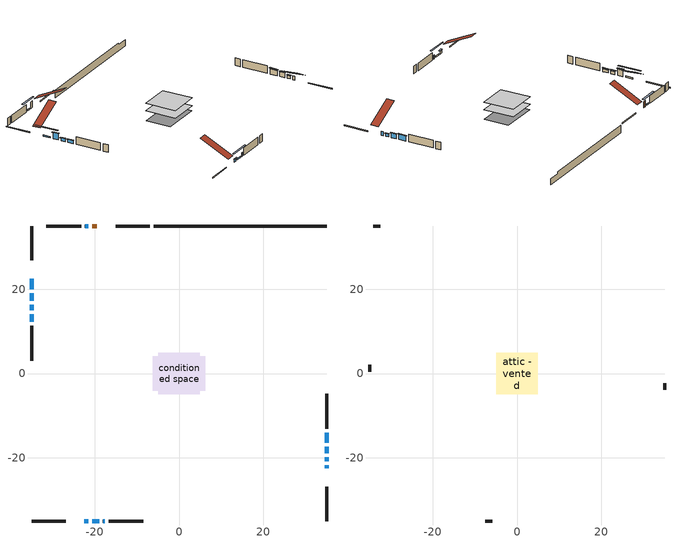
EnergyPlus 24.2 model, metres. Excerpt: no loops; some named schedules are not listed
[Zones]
conditioned space
 floor adiabatic (AdiabaticFloorConstruction): -4.95,-4.95 -4.95,4.95 4.95,4.95 4.95,-4.95 z0.61
 floor foundation (Slab1 construction): -6.19,-4.04 -6.19,4.04 6.19,4.04 6.19,-4.04 z-1.83
 wall outside (RimJoist1 construction): -6.89,34.98 -14.98,34.98 / -34.98,-34.98 -26.9,-34.98 / -34.98,34.98 -34.98,26.9 / 34.98,-34.98 34.98,-26.9 z0.61:0.91
 wall outside (AdiabaticWallConstruction 1): -19.45,34.98 -20.55,34.98 z0.61:2.64
 wall outside (AdiabaticWallConstruction): 34.98,-22.42 34.98,-21.71 / -18.03,-34.98 -17.63,-34.98 z0.61:1.83; -22.42,-34.98 -21.51,-34.98 / 34.98,-20.78 34.98,-19.87 / -34.98,16.3 -34.98,14.98 / -34.98,14.05 -34.98,12.22 z0.61:1.53; -21.48,34.98 -22.29,34.98 / -34.98,22.42 -34.98,19.98 / -20.58,-34.98 -18.95,-34.98 z0.61:1.07; -34.98,19.05 -34.98,17.22 z0.61:2.64; 34.98,-18.94 34.98,-17.36 z0.61:2.11; 34.98,-16.43 34.98,-14.02 z0.61:2.31
 wall outside (Wall1 construction): -23.22,34.98 -31.49,34.98 / -16.71,-34.98 -8.43,-34.98 / -34.98,11.29 -34.98,3.02 / 34.98,-13.09 34.98,-4.82 z0.61:3.05
 wall foundation (FoundationWall1 construction): -5.96,34.98,-1.83 -5.96,34.98,0.61 30.89,34.98,0.61 30.89,34.98,0.07 34.98,34.98,0.07 34.98,34.98,-1.83
 window (WindowConstruction 7): 34.98,-22.42 34.98,-21.71 z0.61:1.83
 window (WindowConstruction 6): -22.42,-34.98 -21.51,-34.98 z0.61:1.52
 window (WindowConstruction 9): -21.48,34.98 -22.29,34.98 z0.61:1.07
 window (WindowConstruction 10): -34.98,22.42 -34.98,19.98 z0.61:1.07
 window (WindowConstruction 11): -20.58,-34.98 -18.95,-34.98 z0.61:1.07
 window (WindowConstruction 8): -18.02,-34.98 -17.63,-34.98 z0.61:1.83
 window (WindowConstruction): -34.98,19.05 -34.98,17.23 z0.61:2.64
 window (WindowConstruction 1): 34.98,-20.78 34.98,-19.87 z0.61:1.52
 window (WindowConstruction 2): 34.98,-18.94 34.98,-17.36 z0.61:2.11
 window (WindowConstruction 3): 34.98,-16.43 34.98,-14.02 z0.61:2.31
 window (WindowConstruction 4): -34.98,16.3 -34.98,14.98 z0.61:1.52
 window (WindowConstruction 5): -34.98,14.05 -34.98,12.22 z0.61:1.52
 door (Door): -19.45,34.98 -20.55,34.98 z0.61:2.64
 ceiling adiabatic (AdiabaticFloorConstruction): 4.95,-4.95 4.95,4.95 -4.95,4.95 -4.95,-4.95 z0.61
attic - vented
 floor to conditioned space (Floor1 construction Reversed): -4.95,-4.95 -4.95,4.95 4.95,4.95 4.95,-4.95 z3.05
 wall outside (Wall2 construction): -32.42,34.98 -34.05,34.98 / -7.51,-34.98 -5.87,-34.98 / -34.98,2.09 -34.98,0.46 / 34.98,-3.89 34.98,-2.26 z0.61:3.05
 roof outside (Roof1 construction): -18.52,34.98,3.05 -18.52,25.62,7.73 -15.91,25.62,7.73 -15.91,34.98,3.05; -23.35,-34.98,3.05 -23.35,-25.62,7.73 -25.97,-25.62,7.73 -25.97,-34.98,3.05; -34.98,23.35,3.05 -25.62,23.35,7.73 -25.62,25.97,7.73 -34.98,25.97,3.05; 34.98,-23.35,3.05 25.62,-23.35,7.73 25.62,-25.97,7.73 34.98,-25.97,3.05
shading: -21.31,-34.98 -22.62,-34.98 -22.62,-35.39 -21.31,-35.39 z1.73; -24.93,34.98 -18.84,34.98 -18.84,35.39 -24.93,35.39 z3.71; -34.98,17.34 -34.98,25.06 -35.39,25.06 -35.39,17.34 z3.71; -16.31,-34.98 -23.22,-34.98 -23.22,-35.39 -16.31,-35.39 z3.71; -34.98,17.02 -34.98,19.26 -35.39,19.26 -35.39,17.02 z2.84; 34.98,-19.67 34.98,-20.98 35.39,-20.98 35.39,-19.67 z1.73; 34.98,-17.16 34.98,-19.14 35.39,-19.14 35.39,-17.16 z2.31; 34.98,-13.82 34.98,-16.63 35.39,-16.63 35.39,-13.82 z2.51; -34.98,14.78 -34.98,16.5 -35.39,16.5 -35.39,14.78 z1.73; -34.98,12.02 -34.98,14.25 -35.39,14.25 -35.39,12.02 z1.73
[Building]
Building 1: Terrain=Suburbs
[Site:Location]
Quebec Intl AP_QC: Latitude {deg}=46.8; Longitude {deg}=-71.38; Time Zone {hr}=-5; Elevation {m}=74; Keep Site Location Information=Yes
[Site:GroundTemperature:Shallow]
0.0108218, -2.24938, -2.43038, -1.3578, 2.94801, 7.23376, 10.9493, 13.303, 13.5029, 11.5886, 7.96783, 3.81355
[Site:WaterMainsTemperature]
Calculation Method=Schedule; Temperature Schedule=mains temperature schedule
[Material] Roughness=Rough; Thermal Absorptance=0.9
Name | Thickness {m} | Conductivity {W/m-K} | Density {kg/m3} | Specific Heat {J/kg-K} | Solar Absorptance | Visible Absorptance
asphalt or fiberglass shingles | 0.00635 | 0.162714 | 1121.4 | 1465.45 | 0.4 | 0.4
ceiling loosefill ins | 0.0846667 | 0.0480833 | 16.02 | 1046.75 | 0.7 | 0.7
ceiling stud and cavity | 0.1397 | 0.0845812 | 65.682 | 1177.47 | 0.7 | 0.7
concrete 4.0 in. | 0.1016 | 1.803125 | 2242.8 | 837.4 | 0.7 | 0.7
concrete 8.0 in. | 0.2032 | 1.803125 | 2242.8 | 837.4 | 0.7 | 0.7
door material | 0.04445 | 0.053851 | 512.64 | 1214.23 | 0.7 | 0.7
exterior vertical ins | 0.0204263 | 0.029427 | 32.04 | 1214.23 | 0.7 | 0.7
floor covering | 0.0127 | 0.0433444 | 54.468 | 1339.84 | 0.6 | 0.6
floor rigid ins; wall rigid ins | 0.512978 | 0.029427 | 32.04 | 1214.23 | 0.7 | 0.7
floor stud and cavity | 0.1397 | 1.75129 | 37.0049 | 1207.88 | 0.7 | 0.7
furniture material conditioned space 1 | 0.1524 | 0.115458 | 640.8 | 1214.23 | 0.6 | 0.6
gypsum board | 0.0127 | 0.160291 | 801 | 837.4 | 0.6 | 0.6
gypsum board 1 | 0.0127 | 0.160291 | 801 | 837.4 | 0.7 | 0.7
osb sheathing 0.5 in. | 0.0127 | 0.115458 | 512.64 | 1214.23 | 0.7 | 0.7
osb sheathing 0.75 in. | 0.01905 | 0.115458 | 512.64 | 1214.23 | 0.7 | 0.7
osb sheathing 2.0 in. | 0.0508 | 0.115458 | 512.64 | 1214.23 | 0.7 | 0.7
rim joist rigid ins | 0.051816 | 0.029427 | 32.04 | 1214.23 | 0.7 | 0.7
rim joist stud and cavity | 0.0508 | 0.275866 | 125.044 | 1163.47 | 0.6 | 0.6
wall stud and cavity | 0.1397 | 0.0738717 | 139.0536 | 1170.24 | 0.7 | 0.7
wall stud and cavity 1 | 0.0889 | 6.9971 | 50.32683 | 1063.81 | 0.6 | 0.6
wall stud and cavity 2 | 0.0889 | 0.380278 | 52.3479 | 1209.89 | 0.7 | 0.7
wall stud and cavity 3 | 0.0889 | 0.391764 | 83.0341 | 1211.67 | 0.7 | 0.7
wood siding | 0.0254 | 0.102417 | 544.68 | 1172.36 | 0.4 | 0.4
wood siding 1 | 0.00254 | 0.102417 | 544.68 | 1172.36 | 0.4 | 0.4
wood siding 2; wood siding 3; wood siding 4 | 0.0254 | 0.102417 | 544.68 | 1172.36 | 0.7 | 0.7
[WindowMaterial:SimpleGlazingSystem]
Name | U-Factor {W/m2-K} | Solar Heat Gain Coefficient
WindowMaterial | 2.82821 | 0.59
WindowMaterial 1 | 2.77711 | 0.55
WindowMaterial 2 | 2.790737 | 0.63
WindowMaterial 3 | 2.79528 | 0.66
WindowMaterial 4 | 2.78222 | 0.58
WindowMaterial 5 | 6.70685 | 0.75
WindowMaterial 6 | 2.992306 | 0.59
WindowMaterial 7 | 2.75724 | 0.45
[Construction]
AdiabaticFloorConstruction: floor stud and cavity, floor rigid ins, osb sheathing 0.75 in., floor covering
AdiabaticWallConstruction: wood siding 3, wall rigid ins, wall stud and cavity 2, gypsum board
AdiabaticWallConstruction 1: wood siding 4, wall rigid ins, wall stud and cavity 2, gypsum board
Door: door material
Floor1 construction Reversed: gypsum board, ceiling stud and cavity, ceiling loosefill ins
FoundationWall1 construction: concrete 8.0 in., gypsum board 1
furniture construction conditioned space 1: furniture material conditioned space 1
PartitionWallConstruction: gypsum board, wall stud and cavity 3, gypsum board
RimJoist1 construction: wood siding 2, rim joist rigid ins, osb sheathing 2.0 in., rim joist stud and cavity
Roof1 construction: asphalt or fiberglass shingles
Slab1 construction: concrete 4.0 in.
Wall1 construction: wood siding, osb sheathing 0.5 in., wall stud and cavity, gypsum board
Wall2 construction: wood siding 1, wall stud and cavity 1
WindowConstruction: WindowMaterial
WindowConstruction 1; WindowConstruction 5; WindowConstruction 6: WindowMaterial 1
WindowConstruction 10; WindowConstruction 11; WindowConstruction 9: WindowMaterial 7
WindowConstruction 2: WindowMaterial 2
WindowConstruction 3: WindowMaterial 3
WindowConstruction 4: WindowMaterial 4
WindowConstruction 7: WindowMaterial 5
WindowConstruction 8: WindowMaterial 6
[Zone] Multiplier=1; Part of Total Floor Area=Yes
Name | Volume {m3}
attic - vented | 72.3218
conditioned space | 503.8
[Space]
Name | Zone | Volume {m3}
attic - vented 1 | attic - vented | 72.3218
conditioned space 1 | conditioned space | 503.8
[ZoneInfiltration:EffectiveLeakageArea]
infil attic - vented 1: Zone or Space=attic - vented 1; Schedule=Always On Discrete; Effective Air Leakage Area {cm2}=3618.83; Stack Coefficient=0.0004951; Wind Coefficient=1.50337e-05
[ZoneMixing]
whole house fan mix: Zone or Space=attic - vented; Schedule=Always On Continuous; Design Flow Rate Calculation Method=Flow/Zone; Design Flow Rate {m3/s}=0; Source Zone or Space=conditioned space
[SurfaceProperty:ExposedFoundationPerimeter]
Slab1: Exposed Perimeter Calculation Method=TotalExposedPerimeter; Total Exposed Perimeter {m}=40.946
[InternalMass] Zone or ZoneList=conditioned space; Space or SpaceList=conditioned space 1
Name | Construction | Surface Area {m2}
furniture mass conditioned space 1 | furniture construction conditioned space 1 | 79.3199
partition wall mass | PartitionWallConstruction | 198.3
[Lights]
interior lighting: Zone or ZoneList or Space or SpaceList=conditioned space 1; Schedule=interior lighting schedule; Design Level Calculation Method=LightingLevel; Lighting Level {W}=343.2; Return Air Fraction=0; Fraction Radiant=0.6; Fraction Visible=0.2; Fraction Replaceable=1
[People]
occupants: Zone or ZoneList or Space or SpaceList=conditioned space 1; Number of People Schedule=occupants schedule; Number of People Calculation Method=People; Number of People=3; Fraction Radiant=0.314171; Sensible Heat Fraction=0.56303; Activity Level Schedule=occupants activity schedule; Carbon Dioxide Generation Rate {m3/s-W}=0; Enable ASHRAE 55 Comfort Warnings=No; Mean Radiant Temperature Calculation Type=EnclosureAveraged
[ElectricEquipment] Zone or ZoneList or Space or SpaceList=conditioned space 1; Design Level Calculation Method=EquipmentLevel
Name | Schedule | Design Level {W} | Fraction Latent | Fraction Radiant | Fraction Lost
clothes dryer | clothes dryer schedule | 140.772 | 0.015 | 0.081 | 0.85
clothes washer | clothes washer schedule | 32.1985 | 0.03 | 0.162 | 0.7
cooking range | cooking range schedule | 215.147 | 0.08 | 0.432 | 0.2
dishwasher | dishwasher schedule | 66.8632 | 0.3 | 0.18 | 0.4
fridge | fridge schedule | 72.9452 | 0 | 0.6 | 0
mech vent house fan | mech vent house fan schedule | 6.33333 | 0 | 0 | 1
mech vent house fan cfis | mech vent house fan cfis schedule | 0 | 0 | 0 | 0
mech vent range fan 0 | mech vent range fan 0 schedule | 57 | 0 | 0 | 1
misc plug loads | misc plug loads schedule | 494.7 | 0.045 | 0.513 | 0.1
whole house fan | Always On Discrete | 0 | 0 | 0 | 1
[OtherEquipment] Zone or ZoneList or Space or SpaceList=conditioned space 1; Design Level Calculation Method=EquipmentLevel
Name | Fuel Type | Schedule | Design Level {W} | Fraction Latent | Fraction Radiant | Fraction Lost
clothes dryer 1 | Electricity | clothes dryer schedule | 0 | 0.015 | 0.081 | 0.85
cooking range 1 | Electricity | cooking range schedule | 0 | 0.08 | 0.432 | 0.2
general water use latent | None | general water use schedule | 62.594 | 1 | 0 | 0
general water use sensible | None | general water use schedule | -61.6891 | 0 | 0.6 | 0
mech vent house fan latent load | None | Always On Discrete | 0 | 1 | 0 | 0
mech vent house fan sensible load | None | Always On Discrete | 0 | 0 | 0 | 0
water heater energy adjustment1 | Electricity | Always On Discrete | 0.01 | 0 | 0 | 1
[ZoneInfiltration:DesignFlowRate] Zone or ZoneList or Space or SpaceList=conditioned space 1; Schedule=Always On Discrete; Design Flow Rate Calculation Method=Flow/Zone; Design Flow Rate {m3/s}=0
infil flow; natural vent flow; whole house fan flow
[AvailabilityManager:Scheduled]
furnace airloop Availability Manager: Schedule=Always On Discrete
[Foundation:Kiva]
Foundation Kiva 1: Initial Indoor Air Temperature {C}=18; Wall Height Above Grade {m}=0.609996; Wall Depth Below Slab {m}=0.2032; Custom Block Material Name 1=exterior vertical ins; Custom Block Depth 1 {m}=2.43998; Custom Block X Position 1 {m}=0.2159; Custom Block Z Position 1 {m}=0
[Foundation:Kiva:Settings]
Soil Conductivity {W/m-K}=0.849921; Soil Density {kg/m3}=1842.3; Soil Specific Heat {J/kg-K}=418.7; Ground Solar Absorptivity=0.9; Ground Thermal Absorptivity=0.9; Ground Surface Roughness {m}=0.03; Far-Field Width {m}=40; Deep-Ground Boundary Condition=ZeroFlux; Deep-Ground Depth {m}=40; Minimum Cell Dimension {m}=0.2; Maximum Cell Growth Coefficient=3; Simulation Timestep=Timestep
[Exterior:Lights]
exterior lighting: Schedule=exterior lighting schedule; Design Level {W}=75.6
[EnergyManagementSystem:GlobalVariable]
furnace_airloop_Fan_RTF
infil_program_Qfan
infil_program_Qinf
natural_vent_program_Qnv
natural_vent_program_Qwhf
[EnergyManagementSystem:Sensor]
Name | Output:Variable or Output:Meter Index Key | Output:Variable or Output:Meter
airflow_gain | infil flow | Infiltration Sensible Heat Gain Energy
airflow_gain_1 | natural vent flow | Infiltration Sensible Heat Gain Energy
airflow_gain_2 | whole house fan flow | Infiltration Sensible Heat Gain Energy
airflow_loss | infil flow | Infiltration Sensible Heat Loss Energy
airflow_loss_1 | natural vent flow | Infiltration Sensible Heat Loss Energy
airflow_loss_2 | whole house fan flow | Infiltration Sensible Heat Loss Energy
clg_load_cond |  | Cooling:EnergyTransfer:Zone:CONDITIONED SPACE
clg_sp_s; clg_sp_s_1 | cooling setpoint | Schedule Value
clothes_dryer_exhaust_0_sch_s | clothes dryer exhaust 0 schedule | Schedule Value
cool_season | cooling season schedule | Schedule Value
htg_load_cond |  | Heating:EnergyTransfer:Zone:CONDITIONED SPACE
htg_sp_s; htg_sp_s_1 | heating setpoint | Schedule Value
ig_ee_conv | clothes dryer | Electric Equipment Convective Heating Energy
ig_ee_conv_2 | cooking range | Electric Equipment Convective Heating Energy
ig_ee_conv_4 | fridge | Electric Equipment Convective Heating Energy
ig_ee_conv_5 | misc plug loads | Electric Equipment Convective Heating Energy
ig_ee_conv_6 | whole house fan | Electric Equipment Convective Heating Energy
ig_ee_rad | clothes dryer | Electric Equipment Radiant Heating Energy
ig_ee_rad_2 | cooking range | Electric Equipment Radiant Heating Energy
ig_ee_rad_4 | fridge | Electric Equipment Radiant Heating Energy
ig_ee_rad_5 | misc plug loads | Electric Equipment Radiant Heating Energy
ig_ee_rad_6 | whole house fan | Electric Equipment Radiant Heating Energy
ig_lgt_conv | interior lighting | Lights Convective Heating Energy
ig_lgt_rad | interior lighting | Lights Radiant Heating Energy
ig_lgt_vis | interior lighting | Lights Visible Radiation Heating Energy
ig_oe_conv | clothes dryer 1 | Other Equipment Convective Heating Energy
ig_oe_conv_1 | cooking range 1 | Other Equipment Convective Heating Energy
ig_oe_conv_2 | general water use latent | Other Equipment Convective Heating Energy
ig_oe_conv_3 | general water use sensible | Other Equipment Convective Heating Energy
ig_oe_conv_4 | water heater energy adjustment1 | Other Equipment Convective Heating Energy
ig_oe_rad | clothes dryer 1 | Other Equipment Radiant Heating Energy
ig_oe_rad_1 | cooking range 1 | Other Equipment Radiant Heating Energy
ig_oe_rad_2 | general water use latent | Other Equipment Radiant Heating Energy
ig_oe_rad_3 | general water use sensible | Other Equipment Radiant Heating Energy
ig_oe_rad_4 | water heater energy adjustment1 | Other Equipment Radiant Heating Energy
ig_ppl_conv | occupants | People Convective Heating Energy
ig_ppl_rad | occupants | People Radiant Heating Energy
im_conv | furniture mass conditioned space 1 | Surface Inside Face Convection Heat Gain Energy
im_conv_1 | partition wall mass | Surface Inside Face Convection Heat Gain Energy
im_ig | furniture mass conditioned space 1 | Surface Inside Face Internal Gains Radiation Heat Gain Energy
im_ig_1 | partition wall mass | Surface Inside Face Internal Gains Radiation Heat Gain Energy
im_lgt | furniture mass conditioned space 1 | Surface Inside Face Lights Radiation Heat Gain Energy
im_lgt_1 | partition wall mass | Surface Inside Face Lights Radiation Heat Gain Energy
im_sol | furniture mass conditioned space 1 | Surface Inside Face Solar Radiation Heat Gain Energy
im_sol_1 | partition wall mass | Surface Inside Face Solar Radiation Heat Gain Energy
im_surf | furniture mass conditioned space 1 | Surface Inside Face Net Surface Thermal Radiation Heat Gain Energy
im_surf_1 | partition wall mass | Surface Inside Face Net Surface Thermal Radiation Heat Gain Energy
mech_vent_range_fan_0_sch_s | mech vent range fan 0 schedule | Schedule Value
mv_conv | mech vent house fan | Electric Equipment Convective Heating Energy
mv_conv_1 | mech vent house fan cfis | Electric Equipment Convective Heating Energy
mv_conv_2 | mech vent range fan 0 | Electric Equipment Convective Heating Energy
mv_conv_3 | mech vent house fan latent load | Other Equipment Convective Heating Energy
mv_conv_4 | mech vent house fan sensible load | Other Equipment Convective Heating Energy
mv_rad | mech vent house fan | Electric Equipment Radiant Heating Energy
mv_rad_1 | mech vent house fan cfis | Electric Equipment Radiant Heating Energy
mv_rad_2 | mech vent range fan 0 | Electric Equipment Radiant Heating Energy
mv_rad_3 | mech vent house fan latent load | Other Equipment Radiant Heating Energy
mv_rad_4 | mech vent house fan sensible load | Other Equipment Radiant Heating Energy
natural_vent_s | natural vent schedule | Schedule Value
out_pb_s |  | Site Outdoor Air Barometric Pressure
out_wt_s |  | Site Outdoor Air Humidity Ratio
site_vw_s |  | Site Wind Speed
ss_back_out | Window1 | Surface Window Shortwave from Zone Back Out Window Heat Transfer Rate
ss_back_out_1 | Window10 | Surface Window Shortwave from Zone Back Out Window Heat Transfer Rate
ss_back_out_10 | Window7 | Surface Window Shortwave from Zone Back Out Window Heat Transfer Rate
ss_back_out_11 | Window8 | Surface Window Shortwave from Zone Back Out Window Heat Transfer Rate
ss_back_out_2 | Window11 | Surface Window Shortwave from Zone Back Out Window Heat Transfer Rate
ss_back_out_3 | Window12 | Surface Window Shortwave from Zone Back Out Window Heat Transfer Rate
ss_back_out_4 | Window15 | Surface Window Shortwave from Zone Back Out Window Heat Transfer Rate
ss_back_out_5 | Window2 | Surface Window Shortwave from Zone Back Out Window Heat Transfer Rate
ss_back_out_6 | Window3 | Surface Window Shortwave from Zone Back Out Window Heat Transfer Rate
ss_back_out_7 | Window4 | Surface Window Shortwave from Zone Back Out Window Heat Transfer Rate
ss_back_out_8 | Window5 | Surface Window Shortwave from Zone Back Out Window Heat Transfer Rate
ss_back_out_9 | Window6 | Surface Window Shortwave from Zone Back Out Window Heat Transfer Rate
ss_conv | Door1 | Surface Inside Face Convection Heat Gain Energy
ss_conv_1 | Window1 | Surface Inside Face Convection Heat Gain Energy
ss_conv_10 | Window6 | Surface Inside Face Convection Heat Gain Energy
ss_conv_11 | Window7 | Surface Inside Face Convection Heat Gain Energy
ss_conv_12 | Window8 | Surface Inside Face Convection Heat Gain Energy
ss_conv_2 | Window10 | Surface Inside Face Convection Heat Gain Energy
ss_conv_3 | Window11 | Surface Inside Face Convection Heat Gain Energy
ss_conv_4 | Window12 | Surface Inside Face Convection Heat Gain Energy
ss_conv_5 | Window15 | Surface Inside Face Convection Heat Gain Energy
ss_conv_6 | Window2 | Surface Inside Face Convection Heat Gain Energy
ss_conv_7 | Window3 | Surface Inside Face Convection Heat Gain Energy
ss_conv_8 | Window4 | Surface Inside Face Convection Heat Gain Energy
ss_conv_9 | Window5 | Surface Inside Face Convection Heat Gain Energy
ss_ig | Door1 | Surface Inside Face Internal Gains Radiation Heat Gain Energy
ss_ig_1 | Window1 | Surface Inside Face Internal Gains Radiation Heat Gain Energy
ss_ig_10 | Window6 | Surface Inside Face Internal Gains Radiation Heat Gain Energy
ss_ig_11 | Window7 | Surface Inside Face Internal Gains Radiation Heat Gain Energy
ss_ig_12 | Window8 | Surface Inside Face Internal Gains Radiation Heat Gain Energy
ss_ig_2 | Window10 | Surface Inside Face Internal Gains Radiation Heat Gain Energy
ss_ig_3 | Window11 | Surface Inside Face Internal Gains Radiation Heat Gain Energy
ss_ig_4 | Window12 | Surface Inside Face Internal Gains Radiation Heat Gain Energy
ss_ig_5 | Window15 | Surface Inside Face Internal Gains Radiation Heat Gain Energy
ss_ig_6 | Window2 | Surface Inside Face Internal Gains Radiation Heat Gain Energy
ss_ig_7 | Window3 | Surface Inside Face Internal Gains Radiation Heat Gain Energy
ss_ig_8 | Window4 | Surface Inside Face Internal Gains Radiation Heat Gain Energy
ss_ig_9 | Window5 | Surface Inside Face Internal Gains Radiation Heat Gain Energy
ss_lgt | Door1 | Surface Inside Face Lights Radiation Heat Gain Energy
ss_sol | Door1 | Surface Inside Face Solar Radiation Heat Gain Energy
ss_surf | Door1 | Surface Inside Face Net Surface Thermal Radiation Heat Gain Energy
ss_surf_1 | Window1 | Surface Inside Face Net Surface Thermal Radiation Heat Gain Energy
ss_surf_10 | Window6 | Surface Inside Face Net Surface Thermal Radiation Heat Gain Energy
ss_surf_11 | Window7 | Surface Inside Face Net Surface Thermal Radiation Heat Gain Energy
ss_surf_12 | Window8 | Surface Inside Face Net Surface Thermal Radiation Heat Gain Energy
ss_surf_2 | Window10 | Surface Inside Face Net Surface Thermal Radiation Heat Gain Energy
ss_surf_3 | Window11 | Surface Inside Face Net Surface Thermal Radiation Heat Gain Energy
ss_surf_4 | Window12 | Surface Inside Face Net Surface Thermal Radiation Heat Gain Energy
ss_surf_5 | Window15 | Surface Inside Face Net Surface Thermal Radiation Heat Gain Energy
ss_surf_6 | Window2 | Surface Inside Face Net Surface Thermal Radiation Heat Gain Energy
ss_surf_7 | Window3 | Surface Inside Face Net Surface Thermal Radiation Heat Gain Energy
ss_surf_8 | Window4 | Surface Inside Face Net Surface Thermal Radiation Heat Gain Energy
ss_surf_9 | Window5 | Surface Inside Face Net Surface Thermal Radiation Heat Gain Energy
ss_trans_in | Window1 | Surface Window Transmitted Solar Radiation Rate
ss_trans_in_1 | Window10 | Surface Window Transmitted Solar Radiation Rate
ss_trans_in_10 | Window7 | Surface Window Transmitted Solar Radiation Rate
ss_trans_in_11 | Window8 | Surface Window Transmitted Solar Radiation Rate
ss_trans_in_2 | Window11 | Surface Window Transmitted Solar Radiation Rate
ss_trans_in_3 | Window12 | Surface Window Transmitted Solar Radiation Rate
ss_trans_in_4 | Window15 | Surface Window Transmitted Solar Radiation Rate
ss_trans_in_5 | Window2 | Surface Window Transmitted Solar Radiation Rate
ss_trans_in_6 | Window3 | Surface Window Transmitted Solar Radiation Rate
ss_trans_in_7 | Window4 | Surface Window Transmitted Solar Radiation Rate
ss_trans_in_8 | Window5 | Surface Window Transmitted Solar Radiation Rate
ss_trans_in_9 | Window6 | Surface Window Transmitted Solar Radiation Rate
ss_trans_out | Window1 | Surface Inside Face Initial Transmitted Diffuse Transmitted Out Window Solar Radiation Rate
ss_trans_out_1 | Window10 | Surface Inside Face Initial Transmitted Diffuse Transmitted Out Window Solar Radiation Rate
ss_trans_out_10 | Window7 | Surface Inside Face Initial Transmitted Diffuse Transmitted Out Window Solar Radiation Rate
ss_trans_out_11 | Window8 | Surface Inside Face Initial Transmitted Diffuse Transmitted Out Window Solar Radiation Rate
ss_trans_out_2 | Window11 | Surface Inside Face Initial Transmitted Diffuse Transmitted Out Window Solar Radiation Rate
ss_trans_out_3 | Window12 | Surface Inside Face Initial Transmitted Diffuse Transmitted Out Window Solar Radiation Rate
ss_trans_out_4 | Window15 | Surface Inside Face Initial Transmitted Diffuse Transmitted Out Window Solar Radiation Rate
ss_trans_out_5 | Window2 | Surface Inside Face Initial Transmitted Diffuse Transmitted Out Window Solar Radiation Rate
ss_trans_out_6 | Window3 | Surface Inside Face Initial Transmitted Diffuse Transmitted Out Window Solar Radiation Rate
ss_trans_out_7 | Window4 | Surface Inside Face Initial Transmitted Diffuse Transmitted Out Window Solar Radiation Rate
ss_trans_out_8 | Window5 | Surface Inside Face Initial Transmitted Diffuse Transmitted Out Window Solar Radiation Rate
ss_trans_out_9 | Window6 | Surface Inside Face Initial Transmitted Diffuse Transmitted Out Window Solar Radiation Rate
s_conv | Floor1 | Surface Inside Face Convection Heat Gain Energy
s_conv_1 | FoundationWall1 | Surface Inside Face Convection Heat Gain Energy
s_conv_10 | Wall1:180 | Surface Inside Face Convection Heat Gain Energy
s_conv_11 | Wall1:270 | Surface Inside Face Convection Heat Gain Energy
s_conv_12 | Wall1:90 | Surface Inside Face Convection Heat Gain Energy
s_conv_2 | inferred conditioned ceiling | Surface Inside Face Convection Heat Gain Energy
s_conv_3 | inferred conditioned floor | Surface Inside Face Convection Heat Gain Energy
s_conv_4 | RimJoist1:0 | Surface Inside Face Convection Heat Gain Energy
s_conv_5 | RimJoist1:180 | Surface Inside Face Convection Heat Gain Energy
s_conv_6 | RimJoist1:270 | Surface Inside Face Convection Heat Gain Energy
s_conv_7 | RimJoist1:90 | Surface Inside Face Convection Heat Gain Energy
s_conv_8 | Slab1 | Surface Inside Face Convection Heat Gain Energy
s_conv_9 | Wall1:0 | Surface Inside Face Convection Heat Gain Energy
s_ig | Floor1 | Surface Inside Face Internal Gains Radiation Heat Gain Energy
s_ig_1 | FoundationWall1 | Surface Inside Face Internal Gains Radiation Heat Gain Energy
s_ig_10 | Wall1:180 | Surface Inside Face Internal Gains Radiation Heat Gain Energy
s_ig_11 | Wall1:270 | Surface Inside Face Internal Gains Radiation Heat Gain Energy
s_ig_12 | Wall1:90 | Surface Inside Face Internal Gains Radiation Heat Gain Energy
s_ig_2 | inferred conditioned ceiling | Surface Inside Face Internal Gains Radiation Heat Gain Energy
s_ig_3 | inferred conditioned floor | Surface Inside Face Internal Gains Radiation Heat Gain Energy
s_ig_4 | RimJoist1:0 | Surface Inside Face Internal Gains Radiation Heat Gain Energy
s_ig_5 | RimJoist1:180 | Surface Inside Face Internal Gains Radiation Heat Gain Energy
